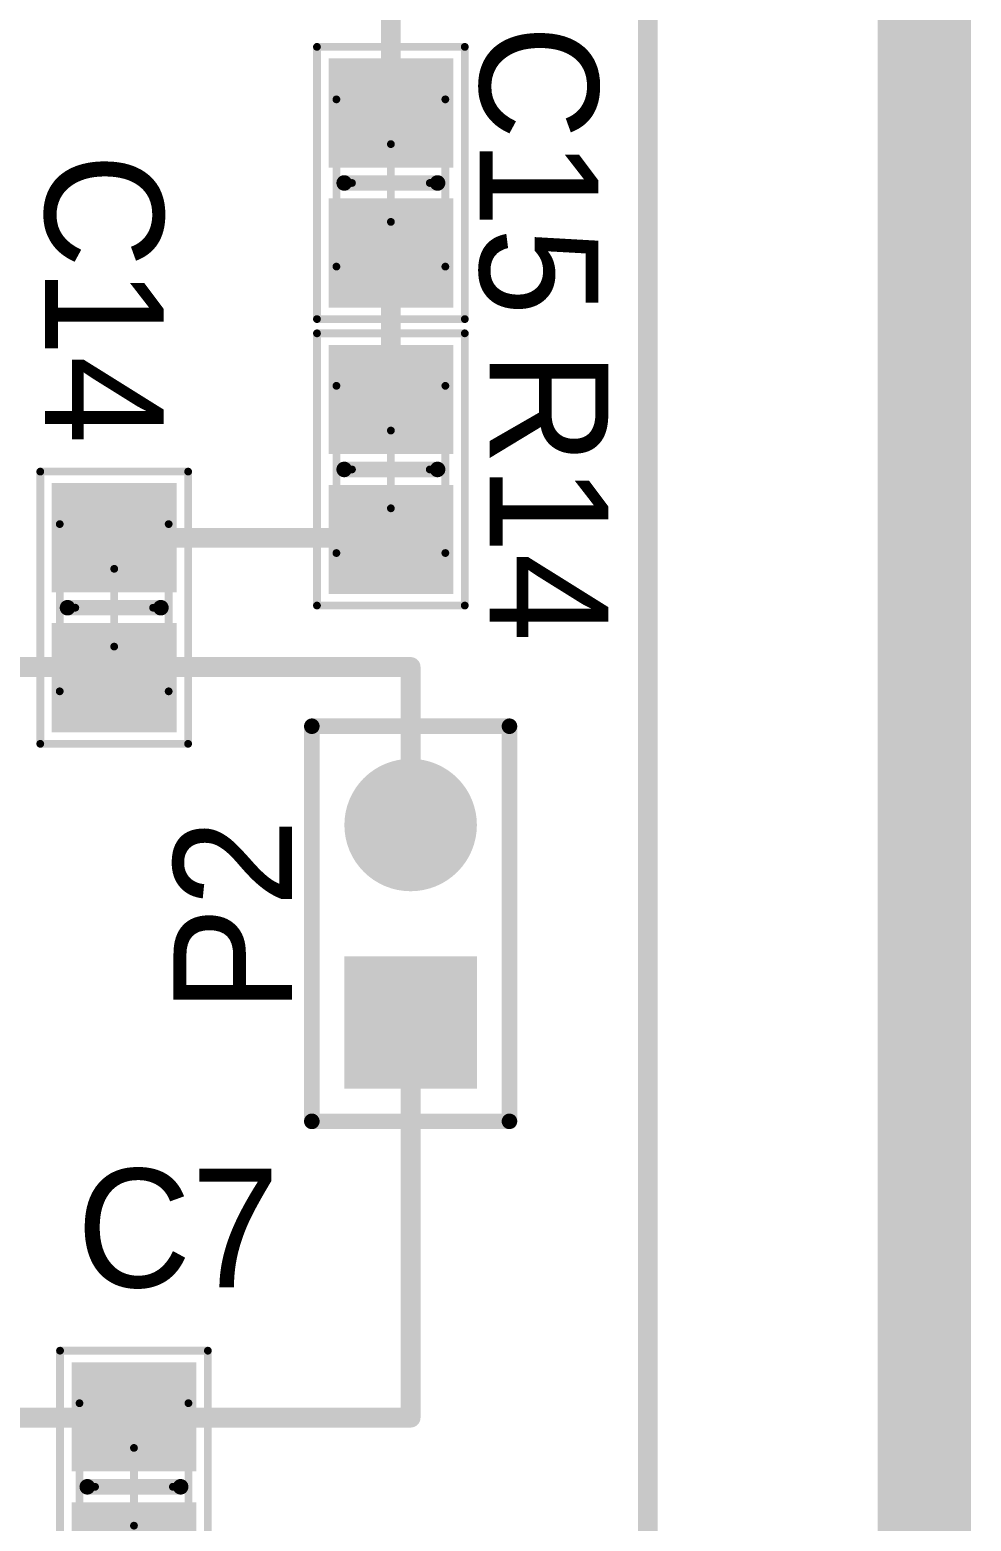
# Model space of a CAD drawing. Header units: millimetres. Extents: x 0.98 to 3.28, y 0.99 to 3.18.
# Drawn here: x 2.807 to 3.284, y 2.032 to 2.787 of the extents above; entities that cross this region are included whole.
import ezdxf

# ---------------------------------------------------------------- set-up
doc = ezdxf.new("R2010")
doc.units = ezdxf.units.MM
doc.header["$MEASUREMENT"] = 0
for name, color, linetype in [('BottomLayer', 5, 'Continuous'), ('BottomSolder', 6, 'Continuous'), ('Mechanical1', 6, 'Continuous'), ('Mechanical13', 56, 'Continuous'), ('Mechanical15', 56, 'Continuous'), ('MultiLayer', 9, 'Continuous'), ('PadHoleLayer', 156, 'Continuous'), ('TopLayer', 1, 'Continuous'), ('TopOverlay', 2, 'Continuous'), ('TopPaste', 8, 'Continuous'), ('TopSolder', 216, 'Continuous')]:
    doc.layers.add(name, color=color, linetype=linetype)

# ---------------------------------------------------------------- blocks, each defined once
blk = doc.blocks.new('6_0805_N_8')
at = {"layer": 'Mechanical13', "const_width": 0.003937}
for points in [[(-0.0423228, 0.0275592), (-0.0423228, -0.0275589)], [(-0.0423228, 0.0275592), (0.0423229, 0.0275592)], [(0.0423229, 0.0275592), (0.0423229, -0.0275589)], [(-0.0423228, -0.0275589), (0.0423229, -0.0275589)]]:
    blk.add_lwpolyline(points, dxfattribs=at)
at = {"layer": 'Mechanical13', "const_width": 0.0019685}
for points in [[(-0.043307, 0.0275592, 1), (-0.0413386, 0.0275592, 1)], [(-0.043307, 0.0275592, 1), (-0.0413386, 0.0275592, 1)], [(0.0413387, 0.0275592, 1), (0.0433071, 0.0275592, 1)], [(0.0413387, 0.0275592, 1), (0.0433071, 0.0275592, 1)], [(-0.043307, -0.0275589, 1), (-0.0413386, -0.0275589, 1)], [(-0.043307, -0.0275589, 1), (-0.0413386, -0.0275589, 1)], [(0.0413387, -0.0275589, 1), (0.0433071, -0.0275589, 1)], [(0.0413387, -0.0275589, 1), (0.0433071, -0.0275589, 1)]]:
    blk.add_lwpolyline(points, format="xyb", close=True, dxfattribs=at)
at = {"layer": 'Mechanical15', "const_width": 0.003937}
for points in [[(-0.0688976, 0.0374017), (-0.0688976, -0.0374014)], [(-0.0688976, 0.0374017), (0.0688977, 0.0374017)], [(0.0688977, 0.0374017), (0.0688977, -0.0374014)], [(1e-07, 0.0196852), (1e-07, -0.0196849)], [(-0.019685, 1e-07), (0.0196851, 1e-07)], [(-0.0688976, -0.0374014), (0.0688977, -0.0374014)]]:
    blk.add_lwpolyline(points, dxfattribs=at)
at = {"layer": 'Mechanical15', "const_width": 0.0019685}
for points in [[(-0.0698818, 0.0374017, 1), (-0.0679134, 0.0374017, 1)], [(-0.0698818, 0.0374017, 1), (-0.0679134, 0.0374017, 1)], [(0.0679135, 0.0374017, 1), (0.0698819, 0.0374017, 1)], [(0.0679135, 0.0374017, 1), (0.0698819, 0.0374017, 1)], [(-0.0009841, 0.0196852, 1), (0.0009843, 0.0196852, 1)], [(-0.0206692, 1e-07, 1), (-0.0187008, 1e-07, 1)], [(0.0187009, 1e-07, 1), (0.0206693, 1e-07, 1)], [(-0.0009841, -0.0196849, 1), (0.0009843, -0.0196849, 1)], [(-0.0698818, -0.0374014, 1), (-0.0679134, -0.0374014, 1)], [(-0.0698818, -0.0374014, 1), (-0.0679134, -0.0374014, 1)], [(0.0679135, -0.0374014, 1), (0.0698819, -0.0374014, 1)], [(0.0679135, -0.0374014, 1), (0.0698819, -0.0374014, 1)]]:
    blk.add_lwpolyline(points, format="xyb", close=True, dxfattribs=at)
at = {"layer": 'TopLayer'}
for points in [[(-0.011811, -0.0275589), (-0.011811, 0.0275591), (-0.059055, -0.0275589), (-0.059055, 0.0275591)], [(0.0590551, -0.0275589), (0.0590551, 0.0275591), (0.0118111, -0.0275589), (0.0118111, 0.0275591)]]:
    blk.add_solid(points, dxfattribs=at)
at = {"layer": 'TopOverlay', "const_width": 0.007874}
blk.add_lwpolyline([(0, 0.023622), (0, -0.023622)], dxfattribs=at)
at = {"layer": 'TopOverlay', "const_width": 0.003937}
for points in [[(-0.0019685, 0.023622, 1), (0.0019685, 0.023622, 1)], [(-0.0019685, -0.023622, 1), (0.0019685, -0.023622, 1)]]:
    blk.add_lwpolyline(points, format="xyb", close=True, dxfattribs=at)
at = {"layer": 'TopPaste'}
for points in [[(-0.011811, -0.0275589), (-0.011811, 0.0275591), (-0.059055, -0.0275589), (-0.059055, 0.0275591)], [(0.0590551, -0.0275589), (0.0590551, 0.0275591), (0.0118111, -0.0275589), (0.0118111, 0.0275591)]]:
    blk.add_solid(points, dxfattribs=at)
at = {"layer": 'TopSolder'}
for points in [[(-0.007811, -0.0315589), (-0.007811, 0.0315591), (-0.063055, -0.0315589), (-0.063055, 0.0315591)], [(0.0630551, -0.0315589), (0.0630551, 0.0315591), (0.0078111, -0.0315589), (0.0078111, 0.0315591)]]:
    blk.add_solid(points, dxfattribs=at)
blk = doc.blocks.new('6_0805_N_15')
at = {"layer": 'Mechanical13', "const_width": 0.003937}
for points in [[(-0.0423228, 0.0275592), (-0.0423228, -0.0275589)], [(-0.0423228, 0.0275592), (0.0423229, 0.0275592)], [(0.0423229, 0.0275592), (0.0423229, -0.0275589)], [(-0.0423228, -0.0275589), (0.0423229, -0.0275589)]]:
    blk.add_lwpolyline(points, dxfattribs=at)
at = {"layer": 'Mechanical13', "const_width": 0.0019685}
for points in [[(-0.043307, 0.0275592, 1), (-0.0413386, 0.0275592, 1)], [(-0.043307, 0.0275592, 1), (-0.0413386, 0.0275592, 1)], [(0.0413387, 0.0275592, 1), (0.0433071, 0.0275592, 1)], [(0.0413387, 0.0275592, 1), (0.0433071, 0.0275592, 1)], [(-0.043307, -0.0275589, 1), (-0.0413386, -0.0275589, 1)], [(-0.043307, -0.0275589, 1), (-0.0413386, -0.0275589, 1)], [(0.0413387, -0.0275589, 1), (0.0433071, -0.0275589, 1)], [(0.0413387, -0.0275589, 1), (0.0433071, -0.0275589, 1)]]:
    blk.add_lwpolyline(points, format="xyb", close=True, dxfattribs=at)
at = {"layer": 'Mechanical15', "const_width": 0.003937}
for points in [[(-0.0688976, 0.0374017), (-0.0688976, -0.0374014)], [(-0.0688976, 0.0374017), (0.0688977, 0.0374017)], [(0.0688977, 0.0374017), (0.0688977, -0.0374014)], [(1e-07, 0.0196852), (1e-07, -0.0196849)], [(-0.019685, 1e-07), (0.0196851, 1e-07)], [(-0.0688976, -0.0374014), (0.0688977, -0.0374014)]]:
    blk.add_lwpolyline(points, dxfattribs=at)
at = {"layer": 'Mechanical15', "const_width": 0.0019685}
for points in [[(-0.0698818, 0.0374017, 1), (-0.0679134, 0.0374017, 1)], [(-0.0698818, 0.0374017, 1), (-0.0679134, 0.0374017, 1)], [(0.0679135, 0.0374017, 1), (0.0698819, 0.0374017, 1)], [(0.0679135, 0.0374017, 1), (0.0698819, 0.0374017, 1)], [(-0.0009841, 0.0196852, 1), (0.0009843, 0.0196852, 1)], [(-0.0206692, 1e-07, 1), (-0.0187008, 1e-07, 1)], [(0.0187009, 1e-07, 1), (0.0206693, 1e-07, 1)], [(-0.0009841, -0.0196849, 1), (0.0009843, -0.0196849, 1)], [(-0.0698818, -0.0374014, 1), (-0.0679134, -0.0374014, 1)], [(-0.0698818, -0.0374014, 1), (-0.0679134, -0.0374014, 1)], [(0.0679135, -0.0374014, 1), (0.0698819, -0.0374014, 1)], [(0.0679135, -0.0374014, 1), (0.0698819, -0.0374014, 1)]]:
    blk.add_lwpolyline(points, format="xyb", close=True, dxfattribs=at)
at = {"layer": 'TopLayer'}
for points in [[(-0.011811, -0.0275589), (-0.011811, 0.0275591), (-0.059055, -0.0275589), (-0.059055, 0.0275591)], [(0.0590551, -0.0275589), (0.0590551, 0.0275591), (0.0118111, -0.0275589), (0.0118111, 0.0275591)]]:
    blk.add_solid(points, dxfattribs=at)
at = {"layer": 'TopOverlay', "const_width": 0.007874}
blk.add_lwpolyline([(0, 0.023622), (0, -0.023622)], dxfattribs=at)
at = {"layer": 'TopOverlay', "const_width": 0.003937}
for points in [[(-0.0019685, 0.023622, 1), (0.0019685, 0.023622, 1)], [(-0.0019685, -0.023622, 1), (0.0019685, -0.023622, 1)]]:
    blk.add_lwpolyline(points, format="xyb", close=True, dxfattribs=at)
at = {"layer": 'TopPaste'}
for points in [[(-0.011811, -0.0275589), (-0.011811, 0.0275591), (-0.059055, -0.0275589), (-0.059055, 0.0275591)], [(0.0590551, -0.0275589), (0.0590551, 0.0275591), (0.0118111, -0.0275589), (0.0118111, 0.0275591)]]:
    blk.add_solid(points, dxfattribs=at)
at = {"layer": 'TopSolder'}
for points in [[(-0.007811, -0.0315589), (-0.007811, 0.0315591), (-0.063055, -0.0315589), (-0.063055, 0.0315591)], [(0.0630551, -0.0315589), (0.0630551, 0.0315591), (0.0078111, -0.0315589), (0.0078111, 0.0315591)]]:
    blk.add_solid(points, dxfattribs=at)
blk = doc.blocks.new('6_0805_N_16')
at = {"layer": 'Mechanical13', "const_width": 0.003937}
for points in [[(-0.0423228, 0.0275592), (-0.0423228, -0.0275589)], [(-0.0423228, 0.0275592), (0.0423229, 0.0275592)], [(0.0423229, 0.0275592), (0.0423229, -0.0275589)], [(-0.0423228, -0.0275589), (0.0423229, -0.0275589)]]:
    blk.add_lwpolyline(points, dxfattribs=at)
at = {"layer": 'Mechanical13', "const_width": 0.0019685}
for points in [[(-0.043307, 0.0275592, 1), (-0.0413386, 0.0275592, 1)], [(-0.043307, 0.0275592, 1), (-0.0413386, 0.0275592, 1)], [(0.0413387, 0.0275592, 1), (0.0433071, 0.0275592, 1)], [(0.0413387, 0.0275592, 1), (0.0433071, 0.0275592, 1)], [(-0.043307, -0.0275589, 1), (-0.0413386, -0.0275589, 1)], [(-0.043307, -0.0275589, 1), (-0.0413386, -0.0275589, 1)], [(0.0413387, -0.0275589, 1), (0.0433071, -0.0275589, 1)], [(0.0413387, -0.0275589, 1), (0.0433071, -0.0275589, 1)]]:
    blk.add_lwpolyline(points, format="xyb", close=True, dxfattribs=at)
at = {"layer": 'Mechanical15', "const_width": 0.003937}
for points in [[(-0.0688976, 0.0374017), (-0.0688976, -0.0374014)], [(-0.0688976, 0.0374017), (0.0688977, 0.0374017)], [(0.0688977, 0.0374017), (0.0688977, -0.0374014)], [(1e-07, 0.0196852), (1e-07, -0.0196849)], [(-0.019685, 1e-07), (0.0196851, 1e-07)], [(-0.0688976, -0.0374014), (0.0688977, -0.0374014)]]:
    blk.add_lwpolyline(points, dxfattribs=at)
at = {"layer": 'Mechanical15', "const_width": 0.0019685}
for points in [[(-0.0698818, 0.0374017, 1), (-0.0679134, 0.0374017, 1)], [(-0.0698818, 0.0374017, 1), (-0.0679134, 0.0374017, 1)], [(0.0679135, 0.0374017, 1), (0.0698819, 0.0374017, 1)], [(0.0679135, 0.0374017, 1), (0.0698819, 0.0374017, 1)], [(-0.0009841, 0.0196852, 1), (0.0009843, 0.0196852, 1)], [(-0.0206692, 1e-07, 1), (-0.0187008, 1e-07, 1)], [(0.0187009, 1e-07, 1), (0.0206693, 1e-07, 1)], [(-0.0009841, -0.0196849, 1), (0.0009843, -0.0196849, 1)], [(-0.0698818, -0.0374014, 1), (-0.0679134, -0.0374014, 1)], [(-0.0698818, -0.0374014, 1), (-0.0679134, -0.0374014, 1)], [(0.0679135, -0.0374014, 1), (0.0698819, -0.0374014, 1)], [(0.0679135, -0.0374014, 1), (0.0698819, -0.0374014, 1)]]:
    blk.add_lwpolyline(points, format="xyb", close=True, dxfattribs=at)
at = {"layer": 'TopLayer'}
for points in [[(-0.011811, -0.0275589), (-0.011811, 0.0275591), (-0.059055, -0.0275589), (-0.059055, 0.0275591)], [(0.0590551, -0.0275589), (0.0590551, 0.0275591), (0.0118111, -0.0275589), (0.0118111, 0.0275591)]]:
    blk.add_solid(points, dxfattribs=at)
at = {"layer": 'TopOverlay', "const_width": 0.007874}
blk.add_lwpolyline([(0, 0.023622), (0, -0.023622)], dxfattribs=at)
at = {"layer": 'TopOverlay', "const_width": 0.003937}
for points in [[(-0.0019685, 0.023622, 1), (0.0019685, 0.023622, 1)], [(-0.0019685, -0.023622, 1), (0.0019685, -0.023622, 1)]]:
    blk.add_lwpolyline(points, format="xyb", close=True, dxfattribs=at)
at = {"layer": 'TopPaste'}
for points in [[(-0.011811, -0.0275589), (-0.011811, 0.0275591), (-0.059055, -0.0275589), (-0.059055, 0.0275591)], [(0.0590551, -0.0275589), (0.0590551, 0.0275591), (0.0118111, -0.0275589), (0.0118111, 0.0275591)]]:
    blk.add_solid(points, dxfattribs=at)
at = {"layer": 'TopSolder'}
for points in [[(-0.007811, -0.0315589), (-0.007811, 0.0315591), (-0.063055, -0.0315589), (-0.063055, 0.0315591)], [(0.0630551, -0.0315589), (0.0630551, 0.0315591), (0.0078111, -0.0315589), (0.0078111, 0.0315591)]]:
    blk.add_solid(points, dxfattribs=at)
blk = doc.blocks.new('HDR1X2_27')
at = {"layer": 'BottomLayer', "const_width": 0.0295275}
blk.add_lwpolyline([(0.0852362, 0, 1), (0.1147638, 0, 1)], format="xyb", close=True, dxfattribs=at)
at = {"layer": 'BottomLayer'}
blk.add_solid([(-0.0295275, -0.0295275), (0.0295275, -0.0295275), (-0.0295275, 0.0295275), (0.0295275, 0.0295275)], dxfattribs=at)
at = {"layer": 'BottomSolder', "const_width": 0.0335275}
blk.add_lwpolyline([(0.0832362, 0, 1), (0.1167638, 0, 1)], format="xyb", close=True, dxfattribs=at)
at = {"layer": 'BottomSolder'}
blk.add_solid([(-0.0335275, -0.0335275), (0.0335275, -0.0335275), (-0.0335275, 0.0335275), (0.0335275, 0.0335275)], dxfattribs=at)
at = {"layer": 'MultiLayer', "const_width": 0.0295275}
blk.add_lwpolyline([(0.0852362, 0, 1), (0.1147638, 0, 1)], format="xyb", close=True, dxfattribs=at)
at = {"layer": 'MultiLayer'}
blk.add_solid([(-0.0295275, -0.0295275), (0.0295275, -0.0295275), (-0.0295275, 0.0295275), (0.0295275, 0.0295275)], dxfattribs=at)
at = {"layer": 'PadHoleLayer', "const_width": 0.0177165}
for points in [[(-0.0088583, 0, 1), (0.0088583, 0, 1)], [(0.0911417, 0, 1), (0.1088583, 0, 1)]]:
    blk.add_lwpolyline(points, format="xyb", close=True, dxfattribs=at)
at = {"layer": 'TopLayer', "const_width": 0.0295275}
blk.add_lwpolyline([(0.0852362, 0, 1), (0.1147638, 0, 1)], format="xyb", close=True, dxfattribs=at)
at = {"layer": 'TopLayer'}
blk.add_solid([(-0.0295275, -0.0295275), (0.0295275, -0.0295275), (-0.0295275, 0.0295275), (0.0295275, 0.0295275)], dxfattribs=at)
at = {"layer": 'TopOverlay', "const_width": 0.007874}
for points in [[(-0.05, 0.05), (-0.05, -0.05)], [(-0.05, 0.05), (0.15, 0.05)], [(0.15, 0.05), (0.15, -0.05)], [(-0.05, -0.05), (0.15, -0.05)]]:
    blk.add_lwpolyline(points, dxfattribs=at)
at = {"layer": 'TopOverlay', "const_width": 0.003937}
for points in [[(-0.0519685, 0.05, 1), (-0.0480315, 0.05, 1)], [(-0.0519685, 0.05, 1), (-0.0480315, 0.05, 1)], [(0.1480315, 0.05, 1), (0.1519685, 0.05, 1)], [(0.1480315, 0.05, 1), (0.1519685, 0.05, 1)], [(-0.0519685, -0.05, 1), (-0.0480315, -0.05, 1)], [(-0.0519685, -0.05, 1), (-0.0480315, -0.05, 1)], [(0.1480315, -0.05, 1), (0.1519685, -0.05, 1)], [(0.1480315, -0.05, 1), (0.1519685, -0.05, 1)]]:
    blk.add_lwpolyline(points, format="xyb", close=True, dxfattribs=at)
at = {"layer": 'TopSolder', "const_width": 0.0335275}
blk.add_lwpolyline([(0.0832362, 0, 1), (0.1167638, 0, 1)], format="xyb", close=True, dxfattribs=at)
at = {"layer": 'TopSolder'}
blk.add_solid([(-0.0335275, -0.0335275), (0.0335275, -0.0335275), (-0.0335275, 0.0335275), (0.0335275, 0.0335275)], dxfattribs=at)
blk = doc.blocks.new('6_0805_N_43')
at = {"layer": 'Mechanical13', "const_width": 0.003937}
for points in [[(-0.0423228, -0.0275589), (-0.0423228, 0.0275592)], [(0.0423229, 0.0275592), (-0.0423228, 0.0275592)], [(0.0423229, -0.0275589), (0.0423229, 0.0275592)], [(0.0423229, -0.0275589), (-0.0423228, -0.0275589)]]:
    blk.add_lwpolyline(points, dxfattribs=at)
at = {"layer": 'Mechanical13', "const_width": 0.0019685}
for points in [[(-0.043307, 0.0275592, 1), (-0.0413386, 0.0275592, 1)], [(-0.043307, 0.0275592, 1), (-0.0413386, 0.0275592, 1)], [(0.0413387, 0.0275592, 1), (0.0433071, 0.0275592, 1)], [(0.0413387, 0.0275592, 1), (0.0433071, 0.0275592, 1)], [(-0.043307, -0.0275589, 1), (-0.0413386, -0.0275589, 1)], [(-0.043307, -0.0275589, 1), (-0.0413386, -0.0275589, 1)], [(0.0413387, -0.0275589, 1), (0.0433071, -0.0275589, 1)], [(0.0413387, -0.0275589, 1), (0.0433071, -0.0275589, 1)]]:
    blk.add_lwpolyline(points, format="xyb", close=True, dxfattribs=at)
at = {"layer": 'Mechanical15', "const_width": 0.003937}
for points in [[(-0.0688976, -0.0374014), (-0.0688976, 0.0374017)], [(0.0688977, 0.0374017), (-0.0688976, 0.0374017)], [(0.0688977, -0.0374014), (0.0688977, 0.0374017)], [(1e-07, -0.0196849), (1e-07, 0.0196852)], [(0.0196851, 1e-07), (-0.019685, 1e-07)], [(0.0688977, -0.0374014), (-0.0688976, -0.0374014)]]:
    blk.add_lwpolyline(points, dxfattribs=at)
at = {"layer": 'Mechanical15', "const_width": 0.0019685}
for points in [[(-0.0698818, 0.0374017, 1), (-0.0679134, 0.0374017, 1)], [(-0.0698818, 0.0374017, 1), (-0.0679134, 0.0374017, 1)], [(0.0679135, 0.0374017, 1), (0.0698819, 0.0374017, 1)], [(0.0679135, 0.0374017, 1), (0.0698819, 0.0374017, 1)], [(-0.0009841, 0.0196852, 1), (0.0009843, 0.0196852, 1)], [(-0.0206692, 1e-07, 1), (-0.0187008, 1e-07, 1)], [(0.0187009, 1e-07, 1), (0.0206693, 1e-07, 1)], [(-0.0009841, -0.0196849, 1), (0.0009843, -0.0196849, 1)], [(-0.0698818, -0.0374014, 1), (-0.0679134, -0.0374014, 1)], [(-0.0698818, -0.0374014, 1), (-0.0679134, -0.0374014, 1)], [(0.0679135, -0.0374014, 1), (0.0698819, -0.0374014, 1)], [(0.0679135, -0.0374014, 1), (0.0698819, -0.0374014, 1)]]:
    blk.add_lwpolyline(points, format="xyb", close=True, dxfattribs=at)
at = {"layer": 'TopLayer'}
for points in [[(-0.011811, -0.0275589), (-0.011811, 0.0275591), (-0.059055, -0.0275589), (-0.059055, 0.0275591)], [(0.0590551, -0.0275589), (0.0590551, 0.0275591), (0.0118111, -0.0275589), (0.0118111, 0.0275591)]]:
    blk.add_solid(points, dxfattribs=at)
at = {"layer": 'TopOverlay', "const_width": 0.007874}
blk.add_lwpolyline([(0, -0.023622), (0, 0.023622)], dxfattribs=at)
at = {"layer": 'TopOverlay', "const_width": 0.003937}
for points in [[(-0.0019685, 0.023622, 1), (0.0019685, 0.023622, 1)], [(-0.0019685, -0.023622, 1), (0.0019685, -0.023622, 1)]]:
    blk.add_lwpolyline(points, format="xyb", close=True, dxfattribs=at)
at = {"layer": 'TopPaste'}
for points in [[(-0.011811, -0.0275589), (-0.011811, 0.0275591), (-0.059055, -0.0275589), (-0.059055, 0.0275591)], [(0.0590551, -0.0275589), (0.0590551, 0.0275591), (0.0118111, -0.0275589), (0.0118111, 0.0275591)]]:
    blk.add_solid(points, dxfattribs=at)
at = {"layer": 'TopSolder'}
for points in [[(-0.007811, -0.0315589), (-0.007811, 0.0315591), (-0.063055, -0.0315589), (-0.063055, 0.0315591)], [(0.0630551, -0.0315589), (0.0630551, 0.0315591), (0.0078111, -0.0315589), (0.0078111, 0.0315591)]]:
    blk.add_solid(points, dxfattribs=at)

msp = doc.modelspace()

# ---------------------------------------------------------------- linework, layer by layer
at = {"layer": 'BottomLayer', "const_width": 0.01}
msp.add_lwpolyline([(3.12, 1.7841339), (3.12, 2.9791339)], dxfattribs=at)
at = {"layer": 'Mechanical1', "const_width": 0.047244}
msp.add_lwpolyline([(3.26, 1.0141339), (3.26, 3.1541339)], dxfattribs=at)
at = {"layer": 'TopLayer', "const_width": 0.01}
for points in [[(3.26, 1.0141339), (3.26, 3.1541339)], [(3.12, 1.894567), (3.12, 2.8941339)], [(2.9899999, 2.744567), (2.9899999, 2.8237009)], [(2.9899999, 2.6737009), (2.9900001, 2.6737009)], [(2.9900001, 2.5995669), (2.9900001, 2.6737009)], [(2.8499999, 2.529567), (2.9900001, 2.529567)], [(2.9900001, 2.5287008), (2.9900001, 2.529567)], [(2.7504331, 2.464134), (3, 2.464134)], [(3, 2.3841339), (3, 2.464134)], [(3, 2.0841339), (3, 2.2841339)], [(2.7554331, 2.084134), (2.8599999, 2.084134)], [(2.8599999, 2.084134), (2.8599999, 2.084567)], [(2.8599999, 2.0841339), (2.8599999, 2.084134)], [(2.8599999, 2.0841339), (3, 2.0841339)]]:
    msp.add_lwpolyline(points, dxfattribs=at)
at = {"layer": 'TopLayer', "const_width": 0.005}
for points in [[(2.9874999, 2.744567, 1), (2.9924999, 2.744567, 1)], [(2.9874999, 2.6737009, 1), (2.9924999, 2.6737009, 1)], [(2.9875001, 2.6737009, 1), (2.9925001, 2.6737009, 1)], [(2.9875001, 2.6737009, 1), (2.9925001, 2.6737009, 1)], [(2.9875001, 2.5995669, 1), (2.9925001, 2.5995669, 1)], [(2.8474999, 2.529567, 1), (2.8524999, 2.529567, 1)], [(2.9875001, 2.529567, 1), (2.9925001, 2.529567, 1)], [(2.9875001, 2.529567, 1), (2.9925001, 2.529567, 1)], [(2.9875001, 2.5287008, 1), (2.9925001, 2.5287008, 1)], [(2.9975, 2.464134, 1), (3.0025, 2.464134, 1)], [(2.9975, 2.464134, 1), (3.0025, 2.464134, 1)], [(2.9975, 2.3841339, 1), (3.0025, 2.3841339, 1)], [(2.9975, 2.2841339, 1), (3.0025, 2.2841339, 1)], [(2.8574999, 2.084567, 1), (2.8624999, 2.084567, 1)], [(2.8574999, 2.084134, 1), (2.8624999, 2.084134, 1)], [(2.8574999, 2.084134, 1), (2.8624999, 2.084134, 1)], [(2.8574999, 2.084134, 1), (2.8624999, 2.084134, 1)], [(2.8574999, 2.0841339, 1), (2.8624999, 2.0841339, 1)], [(2.8574999, 2.0841339, 1), (2.8624999, 2.0841339, 1)], [(2.9975, 2.0841339, 1), (3.0025, 2.0841339, 1)], [(2.9975, 2.0841339, 1), (3.0025, 2.0841339, 1)]]:
    msp.add_lwpolyline(points, format="xyb", close=True, dxfattribs=at)

# ---------------------------------------------------------------- block references
for name, p, rotation in [('6_0805_N_16', (2.99, 2.7091339), 90), ('6_0805_N_43', (2.99, 2.5641339), 270), ('6_0805_N_15', (2.85, 2.4941339), 90), ('HDR1X2_27', (3, 2.2841339), 90), ('6_0805_N_8', (2.86, 2.0491339), 90)]:
    msp.add_blockref(name, p, dxfattribs=dict(rotation=rotation))

# ---------------------------------------------------------------- texts
at = {"layer": 'TopOverlay'}
for s, rotation, p in [('C15', 270, (3.035, 2.7891339)), ('C14', 270, (2.815, 2.7241339)), ('R14', 270, (3.04, 2.6241339)), ('P2', 90, (2.94, 2.2891339))]:
    msp.add_text(s, height=0.06, rotation=rotation, dxfattribs=at).set_placement(p)
msp.add_text('C7', height=0.06, dxfattribs=at).set_placement((2.831, 2.1501339))

doc.saveas('drawing.dxf')
